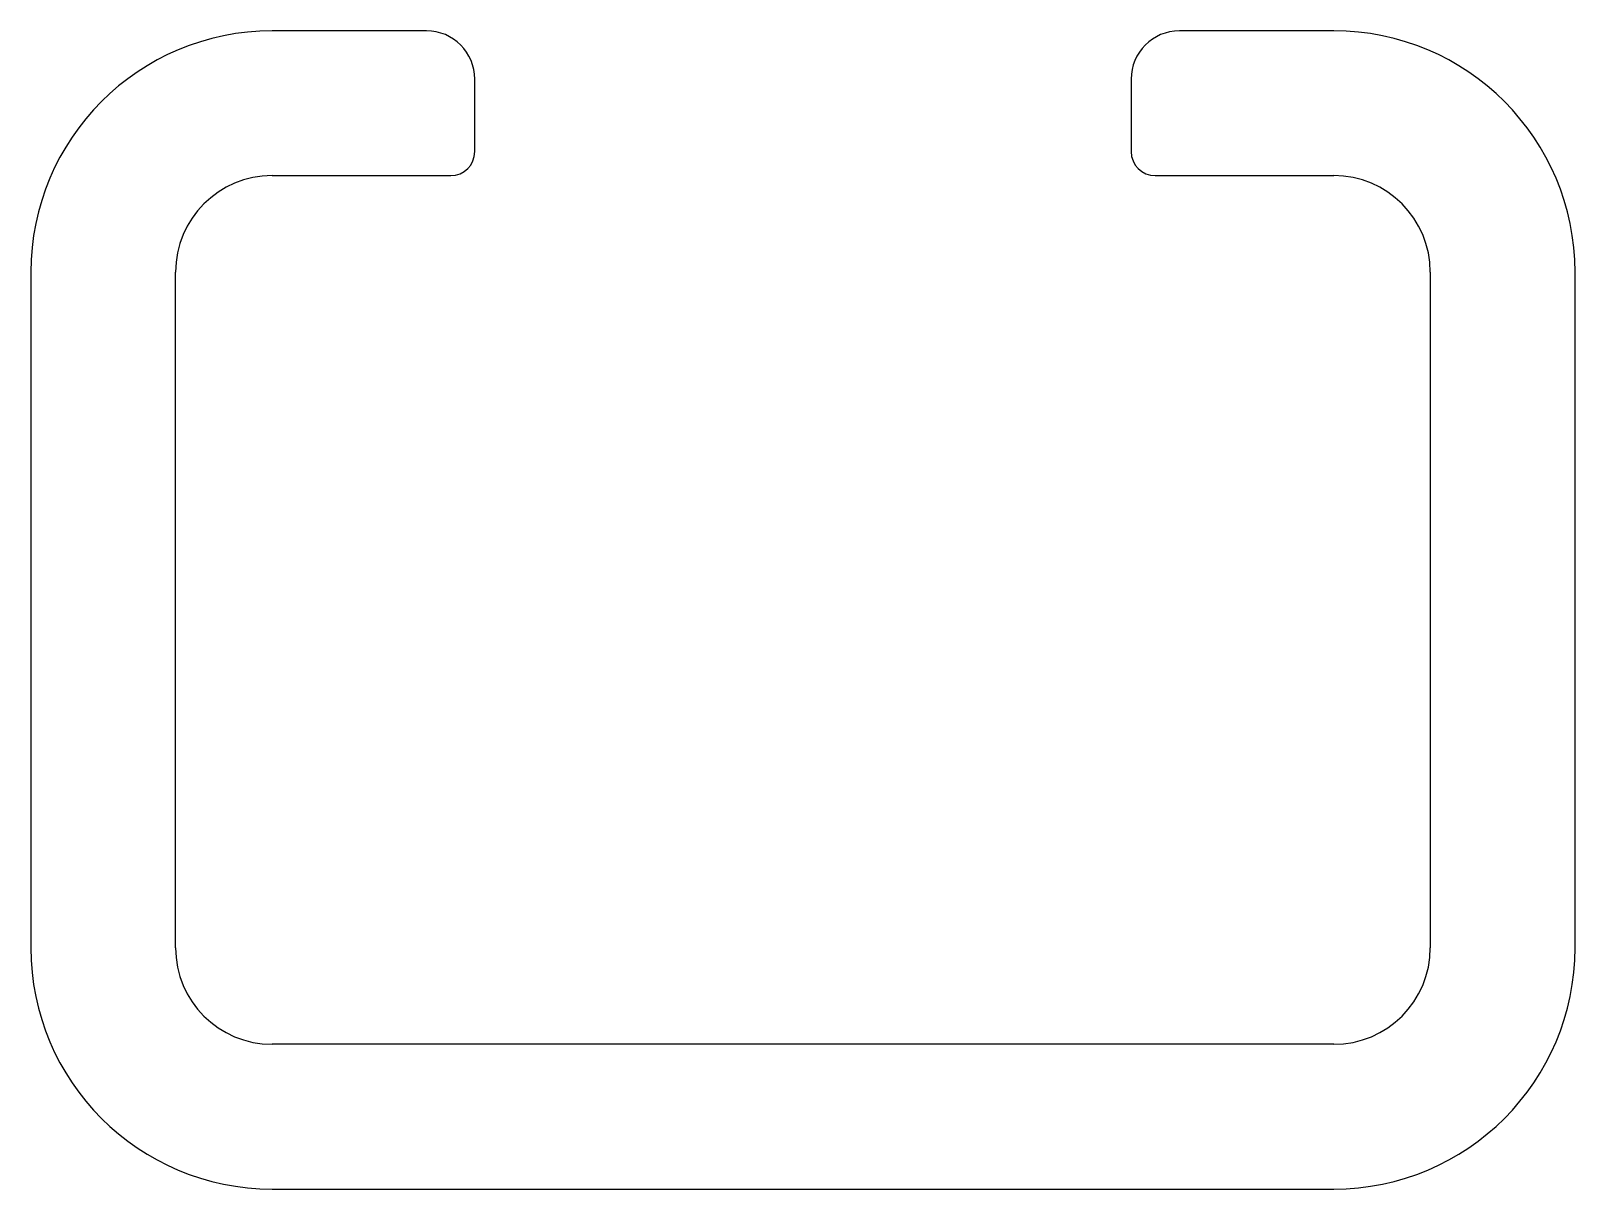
# Model space of a CAD drawing. Extents: x 1830.5 to 1846.5, y 210.6 to 222.6.
import ezdxf

# ---------------------------------------------------------------- set-up
doc = ezdxf.new("R2010")
doc.units = 0
doc.header["$LTSCALE"] = 15
doc.layers.get('0').update_dxf_attribs({"linetype": 'CONTINUOUS'})

msp = doc.modelspace()

# ---------------------------------------------------------------- linework, layer by layer
for p, q in [((1834.643, 222.573), (1833.043, 222.573)), ((1844.043, 222.573), (1842.443, 222.573)), ((1835.143, 221.323), (1835.143, 222.073)), ((1841.943, 222.073), (1841.943, 221.323)), ((1833.043, 221.073), (1834.893, 221.073)), ((1842.193, 221.073), (1844.043, 221.073)), ((1830.543, 220.073), (1830.543, 213.073)), ((1832.043, 213.073), (1832.043, 220.073)), ((1845.043, 220.073), (1845.043, 213.073)), ((1846.543, 213.073), (1846.543, 220.073)), ((1844.043, 212.073), (1833.043, 212.073)), ((1833.043, 210.573), (1844.043, 210.573))]:
    msp.add_line(p, q)
for centre, radius, start, end in [((1833.043, 220.073), 2.5, 90, 180), ((1834.643, 222.073), 0.5, 360, 90), ((1842.443, 222.073), 0.5, 90, 180), ((1844.043, 220.073), 2.5, 360, 90), ((1834.893, 221.323), 0.25, 270, 0), ((1842.193, 221.323), 0.25, 180, 270), ((1833.043, 220.073), 1, 90, 180), ((1844.043, 220.073), 1, 360, 90), ((1833.043, 213.073), 2.5, 180, 270), ((1833.043, 213.073), 1, 180, 270), ((1844.043, 213.073), 2.5, 270, 0), ((1844.043, 213.073), 1, 270, 0)]:
    msp.add_arc(centre, radius, start, end)

doc.saveas('drawing.dxf')
